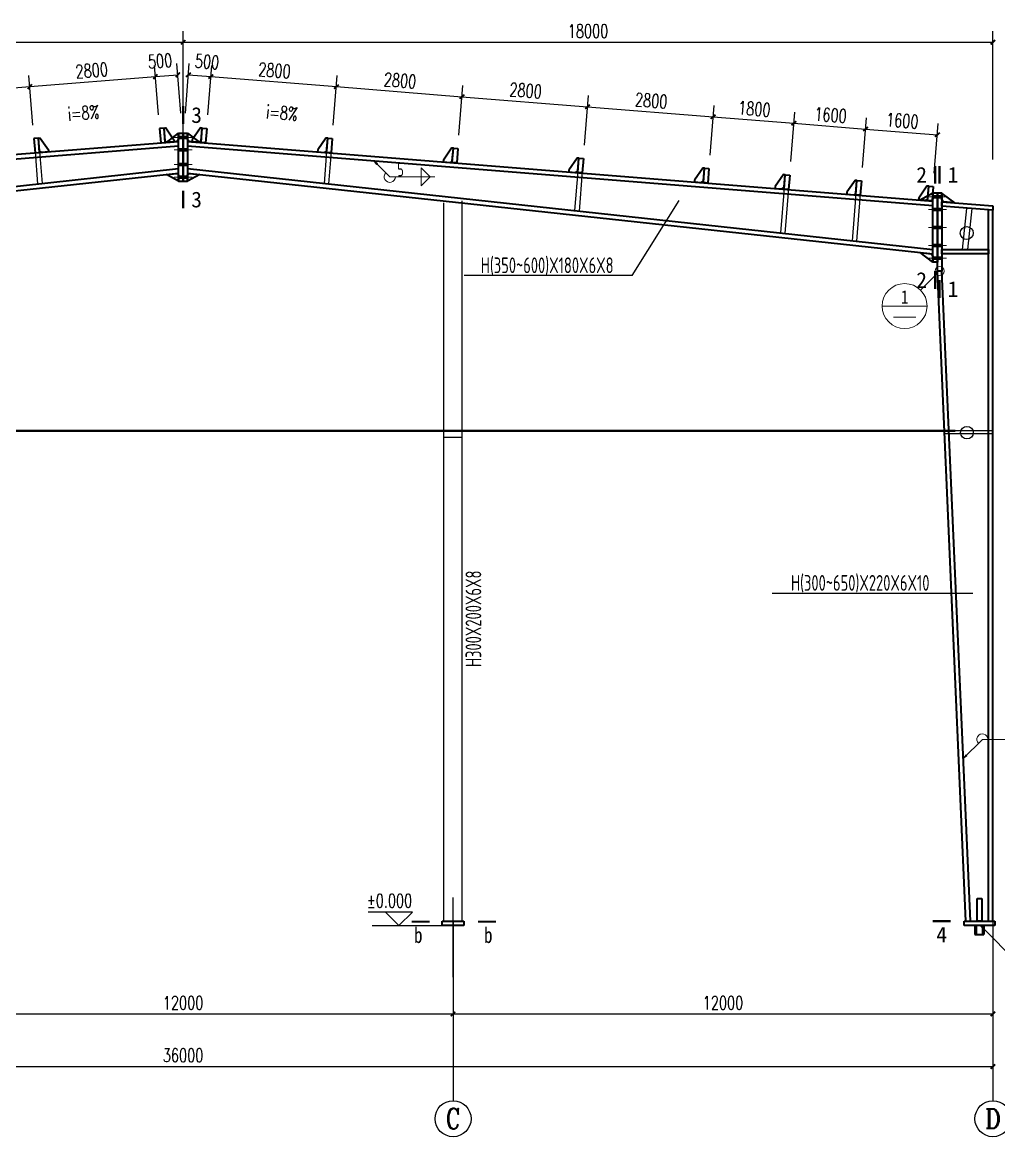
# Model space of a CAD drawing. Header units: millimetres. Extents: x 4533265 to 4958735, y 18976699 to 19555898.
# Drawn here: x 4594534 to 4616236, y 19008410 to 19033182 of the extents above; entities that cross this region are included whole.
import ezdxf
from ezdxf.enums import TextEntityAlignment as Align

# ---------------------------------------------------------------- set-up
doc = ezdxf.new("R2010")
doc.units = ezdxf.units.MM
doc.header["$LTSCALE"] = 1000
doc.header["$MEASUREMENT"] = 0
doc.linetypes.add('DOTE', pattern=[2.42, 2, -0.2, 0.02, -0.2])
doc.layers.get('Defpoints').update_dxf_attribs({"color": 1})
for name, color, linetype, lineweight in [('10', 7, 'Continuous', 35), ('114', 2, 'Continuous', 18), ('116', 1, 'Continuous', 35), ('12', 2, 'Continuous', 35), ('14', 2, 'Continuous', 35), ('墙线__粗线', 7, 'Continuous', 18), ('焊缝标注', 9, 'Continuous', 18), ('索引符号标注', 9, 'Continuous', 18)]:
    doc.layers.add(name, color=color, linetype=linetype, lineweight=lineweight)
for name, color, linetype in [('11', 3, 'Continuous'), ('3T_WOOD', 21, 'Continuous'), ('AXIS', 145, 'Continuous'), ('AXIS_TEXT', 7, 'Continuous'), ('BALCONY', 6, 'Continuous'), ('DIM_ELEV', 3, 'Continuous'), ('FRAMING', 2, 'Continuous'), ('PUB_DIM', 161, 'Continuous'), ('PUB_TEXT', 7, 'Continuous')]:
    doc.layers.add(name, color=color, linetype=linetype)
doc.styles.add('_TCH_AXIS', font='COMPLEX', dxfattribs={"bigfont": 'GBCBIG'})
doc.styles.add('_TCH_DIM', font='SIMPLEX', dxfattribs={"bigfont": 'GBCBIG'})
doc.styles.add('_TCH_DIM_T3', font='SIMPLEX', dxfattribs={"width": 0.705882, "bigfont": 'GBCBIG'})
doc.styles.add('COMPLEX', font='COMPLEX')
doc.styles.add('FromPkpm', font='Pkpmeng', dxfattribs={"width": 0.7, "bigfont": 'hztxt'})
doc.styles.add('TSSD_Dimension', font='Tssdeng.shx', dxfattribs={"width": 0.7, "bigfont": 'hztxt.shx'})
doc.styles.add('图框', font='')
doc.styles.add('图框字体', font='', dxfattribs={"width": 0.8})
doc.styles.add('宋体', font='', dxfattribs={"width": 0.8})
doc.styles.get('图框').set_extended_font_data('SimSun')
doc.styles.get('图框字体').set_extended_font_data('NSimSun')
doc.styles.get('宋体').set_extended_font_data('SimSun')
doc.dimstyles.new('_TCH_ARCH&&100', dxfattribs={"dimtxt": 297.5, "dimasz": 100, "dimexe": 250, "dimexo": 300, "dimgap": 100, "dimtad": 1, "dimdec": 0, "dimzin": 0, "dimdsep": 46, "dimtxsty": '_TCH_DIM_T3', "dimblk": 'ARCHTICK', "dimcen": 0.09, "dimclrt": 7, "dimazin": 2, "dimtfac": 1, "dimtdec": 0, "dimtix": 1, "dimtmove": 2, "dimatfit": 3, "dimfxl": 0, "dimtolj": 1, "dimtzin": 0, "dimarcsym": 0})

# ---------------------------------------------------------------- blocks, each defined once
blk = doc.blocks.new('_ArchTick')
at = {"color": 0, "linetype": 'ByBlock', "const_width": 0.4}
blk.add_lwpolyline([(-0.5, -0.5), (0.5, 0.5)], dxfattribs=at)
blk = doc.blocks.new('*D776')
at = {"layer": 'Defpoints', "color": 0}
for p in [(4580108, 19011088), (4616108, 19011088), (4616108, 19009971)]:
    blk.add_point(p, dxfattribs=at)
at = {"layer": 'PUB_DIM', "color": 0, "lineweight": -2}
for p, q in [((4580108, 19010788), (4580108, 19009721)), ((4616108, 19010788), (4616108, 19009721)), ((4580108, 19009971), (4616108, 19009971))]:
    blk.add_line(p, q, dxfattribs=at)
at = {"layer": 'PUB_DIM', "color": 0, "lineweight": -2, "xscale": 100, "yscale": 100, "zscale": 100, "rotation": 180}
blk.add_blockref('_ArchTick', (4580108, 19009971), dxfattribs=at)
at = {"layer": 'PUB_DIM', "color": 0, "lineweight": -2, "xscale": 100, "yscale": 100, "zscale": 100}
blk.add_blockref('_ArchTick', (4616108, 19009971), dxfattribs=at)
at = {"layer": 'PUB_DIM', "color": 7, "insert": (4598108, 19010220), "char_height": 297.5, "attachment_point": 5, "style": '_TCH_DIM_T3'}
blk.add_mtext('\\A1;36000', dxfattribs=at)
blk = doc.blocks.new('*D778')
at = {"layer": 'Defpoints', "color": 0}
for p in [(4592108, 19012254), (4604108, 19012254), (4604108, 19011138)]:
    blk.add_point(p, dxfattribs=at)
at = {"layer": 'PUB_DIM', "color": 0, "lineweight": -2}
for p, q in [((4592108, 19011954), (4592108, 19010888)), ((4604108, 19011954), (4604108, 19010888)), ((4592108, 19011138), (4604108, 19011138))]:
    blk.add_line(p, q, dxfattribs=at)
at = {"layer": 'PUB_DIM', "color": 0, "lineweight": -2, "xscale": 100, "yscale": 100, "zscale": 100, "rotation": 180}
blk.add_blockref('_ArchTick', (4592108, 19011138), dxfattribs=at)
at = {"layer": 'PUB_DIM', "color": 0, "lineweight": -2, "xscale": 100, "yscale": 100, "zscale": 100}
blk.add_blockref('_ArchTick', (4604108, 19011138), dxfattribs=at)
at = {"layer": 'PUB_DIM', "color": 7, "insert": (4598108, 19011386), "char_height": 297.5, "attachment_point": 5, "style": '_TCH_DIM_T3'}
blk.add_mtext('\\A1;12000', dxfattribs=at)
blk = doc.blocks.new('*D779')
at = {"layer": 'Defpoints', "color": 0}
for p in [(4604108, 19012254), (4616108, 19012254), (4616108, 19011138)]:
    blk.add_point(p, dxfattribs=at)
at = {"layer": 'PUB_DIM', "color": 0, "lineweight": -2}
for p, q in [((4604108, 19011954), (4604108, 19010888)), ((4616108, 19011954), (4616108, 19010888)), ((4604108, 19011138), (4616108, 19011138))]:
    blk.add_line(p, q, dxfattribs=at)
at = {"layer": 'PUB_DIM', "color": 0, "lineweight": -2, "xscale": 100, "yscale": 100, "zscale": 100, "rotation": 180}
blk.add_blockref('_ArchTick', (4604108, 19011138), dxfattribs=at)
at = {"layer": 'PUB_DIM', "color": 0, "lineweight": -2, "xscale": 100, "yscale": 100, "zscale": 100}
blk.add_blockref('_ArchTick', (4616108, 19011138), dxfattribs=at)
at = {"layer": 'PUB_DIM', "color": 7, "insert": (4610108, 19011386), "char_height": 297.5, "attachment_point": 5, "style": '_TCH_DIM_T3'}
blk.add_mtext('\\A1;12000', dxfattribs=at)
blk = doc.blocks.new('*D780')
at = {"layer": 'Defpoints', "color": 0}
for p in [(4616108, 19032738), (4598108, 19029830), (4616108, 19029830)]:
    blk.add_point(p, dxfattribs=at)
at = {"layer": 'PUB_DIM', "color": 0, "lineweight": -2}
for p, q in [((4598108, 19030130), (4598108, 19032988)), ((4616108, 19030130), (4616108, 19032988)), ((4598108, 19032738), (4616108, 19032738))]:
    blk.add_line(p, q, dxfattribs=at)
at = {"layer": 'PUB_DIM', "color": 0, "lineweight": -2, "xscale": 100, "yscale": 100, "zscale": 100, "rotation": 180}
blk.add_blockref('_ArchTick', (4598108, 19032738), dxfattribs=at)
at = {"layer": 'PUB_DIM', "color": 0, "lineweight": -2, "xscale": 100, "yscale": 100, "zscale": 100}
blk.add_blockref('_ArchTick', (4616108, 19032738), dxfattribs=at)
at = {"layer": 'PUB_DIM', "color": 7, "insert": (4607108, 19032987), "char_height": 297.5, "attachment_point": 5, "style": '_TCH_DIM_T3'}
blk.add_mtext('\\A1;18000', dxfattribs=at)
blk = doc.blocks.new('*D781')
at = {"layer": 'Defpoints', "color": 0}
for p in [(4614873, 19030682), (4613186, 19029657), (4614781, 19029530)]:
    blk.add_point(p, dxfattribs=at)
at = {"layer": 'PUB_DIM', "color": 0, "lineweight": -2}
for p, q in [((4613210, 19029956), (4613298, 19031059)), ((4613278, 19030809), (4614873, 19030682)), ((4614805, 19029829), (4614893, 19030931))]:
    blk.add_line(p, q, dxfattribs=at)
at = {"layer": 'PUB_DIM', "color": 0, "lineweight": -2, "xscale": 100, "yscale": 100, "zscale": 100}
for p, rotation in [((4613278, 19030809), 175.4237794338754), ((4614873, 19030682), 355.4237794338754)]:
    blk.add_blockref('_ArchTick', p, dxfattribs=dict(at, rotation=rotation))
at = {"layer": 'PUB_DIM', "color": 7, "insert": (4614095, 19030994), "char_height": 297.5, "attachment_point": 5, "rotation": 355.4238, "style": '_TCH_DIM_T3'}
blk.add_mtext('\\A1;1600', dxfattribs=at)
blk = doc.blocks.new('*D782')
at = {"layer": 'Defpoints', "color": 0}
for p in [(4613278, 19030809), (4611591, 19029785), (4613186, 19029657)]:
    blk.add_point(p, dxfattribs=at)
at = {"layer": 'PUB_DIM', "color": 0, "lineweight": -2}
for p, q in [((4611615, 19030084), (4611703, 19031186)), ((4613210, 19029956), (4613298, 19031059)), ((4611683, 19030937), (4613278, 19030809))]:
    blk.add_line(p, q, dxfattribs=at)
at = {"layer": 'PUB_DIM', "color": 0, "lineweight": -2, "xscale": 100, "yscale": 100, "zscale": 100}
for p, rotation in [((4611683, 19030937), 175.4237794339266), ((4613278, 19030809), 355.4237794339265)]:
    blk.add_blockref('_ArchTick', p, dxfattribs=dict(at, rotation=rotation))
at = {"layer": 'PUB_DIM', "color": 7, "insert": (4612500, 19031121), "char_height": 297.5, "attachment_point": 5, "rotation": 355.4238, "style": '_TCH_DIM_T3'}
blk.add_mtext('\\A1;1600', dxfattribs=at)
blk = doc.blocks.new('*D783')
at = {"layer": 'Defpoints', "color": 0}
for p in [(4611683, 19030937), (4609797, 19029929), (4611591, 19029785)]:
    blk.add_point(p, dxfattribs=at)
at = {"layer": 'PUB_DIM', "color": 0, "lineweight": -2}
for p, q in [((4609820, 19030228), (4609909, 19031330)), ((4609889, 19031081), (4611683, 19030937)), ((4611615, 19030084), (4611703, 19031186))]:
    blk.add_line(p, q, dxfattribs=at)
at = {"layer": 'PUB_DIM', "color": 0, "lineweight": -2, "xscale": 100, "yscale": 100, "zscale": 100}
for p, rotation in [((4609889, 19031081), 175.423779433799), ((4611683, 19030937), 355.4237794337989)]:
    blk.add_blockref('_ArchTick', p, dxfattribs=dict(at, rotation=rotation))
at = {"layer": 'PUB_DIM', "color": 7, "insert": (4610806, 19031257), "char_height": 297.5, "attachment_point": 5, "rotation": 355.4238, "style": '_TCH_DIM_T3'}
blk.add_mtext('\\A1;1800', dxfattribs=at)
blk = doc.blocks.new('*D784')
at = {"layer": 'Defpoints', "color": 0}
for p in [(4609889, 19031081), (4607005, 19030152), (4609797, 19029929)]:
    blk.add_point(p, dxfattribs=at)
at = {"layer": 'PUB_DIM', "color": 0, "lineweight": -2}
for p, q in [((4607029, 19030451), (4607118, 19031553)), ((4607098, 19031304), (4609889, 19031081)), ((4609820, 19030228), (4609909, 19031330))]:
    blk.add_line(p, q, dxfattribs=at)
at = {"layer": 'PUB_DIM', "color": 0, "lineweight": -2, "xscale": 100, "yscale": 100, "zscale": 100}
for p, rotation in [((4607098, 19031304), 175.4237794338741), ((4609889, 19031081), 355.4237794338741)]:
    blk.add_blockref('_ArchTick', p, dxfattribs=dict(at, rotation=rotation))
at = {"layer": 'PUB_DIM', "color": 7, "insert": (4608513, 19031440), "char_height": 297.5, "attachment_point": 5, "rotation": 355.4238, "style": '_TCH_DIM_T3'}
blk.add_mtext('\\A1;2800', dxfattribs=at)
blk = doc.blocks.new('*D785')
at = {"layer": 'Defpoints', "color": 0}
for p in [(4607098, 19031304), (4604214, 19030375), (4607005, 19030152)]:
    blk.add_point(p, dxfattribs=at)
at = {"layer": 'PUB_DIM', "color": 0, "lineweight": -2}
for p, q in [((4604238, 19030674), (4604327, 19031777)), ((4604307, 19031527), (4607098, 19031304)), ((4607029, 19030451), (4607118, 19031553))]:
    blk.add_line(p, q, dxfattribs=at)
at = {"layer": 'PUB_DIM', "color": 0, "lineweight": -2, "xscale": 100, "yscale": 100, "zscale": 100}
for p, rotation in [((4604307, 19031527), 175.4237794338564), ((4607098, 19031304), 355.4237794338564)]:
    blk.add_blockref('_ArchTick', p, dxfattribs=dict(at, rotation=rotation))
at = {"layer": 'PUB_DIM', "color": 7, "insert": (4605722, 19031664), "char_height": 297.5, "attachment_point": 5, "rotation": 355.4238, "style": '_TCH_DIM_T3'}
blk.add_mtext('\\A1;2800', dxfattribs=at)
blk = doc.blocks.new('*D786')
at = {"layer": 'Defpoints', "color": 0}
for p in [(4604307, 19031527), (4601423, 19030599), (4604214, 19030375)]:
    blk.add_point(p, dxfattribs=at)
at = {"layer": 'PUB_DIM', "color": 0, "lineweight": -2}
for p, q in [((4601447, 19030898), (4601535, 19032000)), ((4604238, 19030674), (4604327, 19031777)), ((4601516, 19031751), (4604307, 19031527))]:
    blk.add_line(p, q, dxfattribs=at)
at = {"layer": 'PUB_DIM', "color": 0, "lineweight": -2, "xscale": 100, "yscale": 100, "zscale": 100}
for p, rotation in [((4601516, 19031751), 175.4237794339264), ((4604307, 19031527), 355.4237794339264)]:
    blk.add_blockref('_ArchTick', p, dxfattribs=dict(at, rotation=rotation))
at = {"layer": 'PUB_DIM', "color": 7, "insert": (4602931, 19031887), "char_height": 297.5, "attachment_point": 5, "rotation": 355.4238, "style": '_TCH_DIM_T3'}
blk.add_mtext('\\A1;2800', dxfattribs=at)
blk = doc.blocks.new('*D787')
at = {"layer": 'Defpoints', "color": 0}
for p in [(4601516, 19031751), (4598632, 19030822), (4601423, 19030599)]:
    blk.add_point(p, dxfattribs=at)
at = {"layer": 'PUB_DIM', "color": 0, "lineweight": -2}
for p, q in [((4598656, 19031121), (4598744, 19032223)), ((4598724, 19031974), (4601516, 19031751)), ((4601447, 19030898), (4601535, 19032000))]:
    blk.add_line(p, q, dxfattribs=at)
at = {"layer": 'PUB_DIM', "color": 0, "lineweight": -2, "xscale": 100, "yscale": 100, "zscale": 100}
for p, rotation in [((4598724, 19031974), 175.4237794338247), ((4601516, 19031751), 355.4237794338247)]:
    blk.add_blockref('_ArchTick', p, dxfattribs=dict(at, rotation=rotation))
at = {"layer": 'PUB_DIM', "color": 7, "insert": (4600140, 19032111), "char_height": 297.5, "attachment_point": 5, "rotation": 355.4238, "style": '_TCH_DIM_T3'}
blk.add_mtext('\\A1;2800', dxfattribs=at)
blk = doc.blocks.new('*D788')
at = {"layer": 'Defpoints', "color": 0}
for p in [(4598724, 19031974), (4598134, 19030862), (4598632, 19030822)]:
    blk.add_point(p, dxfattribs=at)
at = {"layer": 'PUB_DIM', "color": 0, "lineweight": -2}
for p, q in [((4598158, 19031161), (4598246, 19032263)), ((4598656, 19031121), (4598744, 19032223)), ((4598226, 19032014), (4598724, 19031974))]:
    blk.add_line(p, q, dxfattribs=at)
at = {"layer": 'PUB_DIM', "color": 0, "lineweight": -2, "xscale": 100, "yscale": 100, "zscale": 100}
for p, rotation in [((4598226, 19032014), 175.4237794340618), ((4598724, 19031974), 355.4237794340618)]:
    blk.add_blockref('_ArchTick', p, dxfattribs=dict(at, rotation=rotation))
at = {"layer": 'PUB_DIM', "color": 7, "insert": (4598642, 19032304), "char_height": 297.5, "attachment_point": 5, "rotation": 355.4238, "style": '_TCH_DIM_T3'}
blk.add_mtext('\\A1;500', dxfattribs=at)
blk = doc.blocks.new('*D789')
at = {"layer": 'Defpoints', "color": 0}
for p in [(4598108, 19032738), (4580108, 19029830), (4598108, 19029830)]:
    blk.add_point(p, dxfattribs=at)
at = {"layer": 'PUB_DIM', "color": 0, "lineweight": -2}
for p, q in [((4580108, 19030130), (4580108, 19032988)), ((4598108, 19030130), (4598108, 19032988)), ((4580108, 19032738), (4598108, 19032738))]:
    blk.add_line(p, q, dxfattribs=at)
at = {"layer": 'PUB_DIM', "color": 0, "lineweight": -2, "xscale": 100, "yscale": 100, "zscale": 100, "rotation": 180}
blk.add_blockref('_ArchTick', (4580108, 19032738), dxfattribs=at)
at = {"layer": 'PUB_DIM', "color": 0, "lineweight": -2, "xscale": 100, "yscale": 100, "zscale": 100}
blk.add_blockref('_ArchTick', (4598108, 19032738), dxfattribs=at)
at = {"layer": 'PUB_DIM', "color": 7, "insert": (4589108, 19032987), "char_height": 297.5, "attachment_point": 5, "style": '_TCH_DIM_T3'}
blk.add_mtext('\\A1;18000', dxfattribs=at)
blk = doc.blocks.new('*D795')
at = {"layer": 'Defpoints', "color": 0}
for p in [(4594701, 19031751), (4594793, 19030599), (4592002, 19030375)]:
    blk.add_point(p, dxfattribs=at)
at = {"layer": 'PUB_DIM', "color": 0, "lineweight": -2}
for p, q in [((4591978, 19030674), (4591890, 19031777)), ((4594769, 19030898), (4594681, 19032000)), ((4591910, 19031527), (4594701, 19031751))]:
    blk.add_line(p, q, dxfattribs=at)
at = {"layer": 'PUB_DIM', "color": 0, "lineweight": -2, "xscale": 100, "yscale": 100, "zscale": 100}
for p, rotation in [((4594701, 19031751), 4.57622056607358), ((4591910, 19031527), 184.5762205660736)]:
    blk.add_blockref('_ArchTick', p, dxfattribs=dict(at, rotation=rotation))
at = {"layer": 'PUB_DIM', "color": 7, "insert": (4593286, 19031887), "char_height": 297.5, "attachment_point": 5, "rotation": 4.5762, "style": '_TCH_DIM_T3'}
blk.add_mtext('\\A1;2800', dxfattribs=at)
blk = doc.blocks.new('*D796')
at = {"layer": 'Defpoints', "color": 0}
for p in [(4597492, 19031974), (4597584, 19030822), (4594793, 19030599)]:
    blk.add_point(p, dxfattribs=at)
at = {"layer": 'PUB_DIM', "color": 0, "lineweight": -2}
for p, q in [((4597560, 19031121), (4597472, 19032223)), ((4594769, 19030898), (4594681, 19032000)), ((4594701, 19031751), (4597492, 19031974))]:
    blk.add_line(p, q, dxfattribs=at)
at = {"layer": 'PUB_DIM', "color": 0, "lineweight": -2, "xscale": 100, "yscale": 100, "zscale": 100}
for p, rotation in [((4597492, 19031974), 4.576220566175333), ((4594701, 19031751), 184.5762205661753)]:
    blk.add_blockref('_ArchTick', p, dxfattribs=dict(at, rotation=rotation))
at = {"layer": 'PUB_DIM', "color": 7, "insert": (4596077, 19032111), "char_height": 297.5, "attachment_point": 5, "rotation": 4.5762, "style": '_TCH_DIM_T3'}
blk.add_mtext('\\A1;2800', dxfattribs=at)
blk = doc.blocks.new('*D797')
at = {"layer": 'Defpoints', "color": 0}
for p in [(4597991, 19032014), (4597584, 19030822), (4598083, 19030862)]:
    blk.add_point(p, dxfattribs=at)
at = {"layer": 'PUB_DIM', "color": 0, "lineweight": -2}
for p, q in [((4597560, 19031121), (4597472, 19032223)), ((4598059, 19031161), (4597971, 19032263)), ((4597492, 19031974), (4597991, 19032014))]:
    blk.add_line(p, q, dxfattribs=at)
at = {"layer": 'PUB_DIM', "color": 0, "lineweight": -2, "xscale": 100, "yscale": 100, "zscale": 100}
for p, rotation in [((4597492, 19031974), 184.5762205659382), ((4597991, 19032014), 4.576220565938216)]:
    blk.add_blockref('_ArchTick', p, dxfattribs=dict(at, rotation=rotation))
at = {"layer": 'PUB_DIM', "color": 7, "insert": (4597596, 19032322), "char_height": 297.5, "attachment_point": 5, "rotation": 4.5762, "style": '_TCH_DIM_T3'}
blk.add_mtext('\\A1;500', dxfattribs=at)
blk = doc.blocks.new('_AXISO')
blk.add_circle((0, 0), 0.5)
at = {"layer": 'AXIS_TEXT', "style": 'COMPLEX', "width": 1.041667}
blk.add_attdef('A', text='', height=0.56, dxfattribs=at).set_placement((-0.25, -0.28), (0.25, -0.28), align=Align.FIT)

msp = doc.modelspace()

# ---------------------------------------------------------------- hatches: boundary and pattern name
at = {"layer": '焊缝标注'}
for points in [[(4602349.4, 19030102.8), (4602409.3, 19030021.4), (4602430.6, 19030042.5)], [(4615449.4, 19016814.9), (4615530.8, 19016874.9), (4615509.6, 19016896.2)], [(4615833.3, 19013102.4), (4615893.2, 19013021), (4615914.5, 19013042.1)]]:
    msp.add_hatch(color=256, dxfattribs=at).paths.add_polyline_path(points)

# ---------------------------------------------------------------- linework, layer by layer
at = {"color": 3, "lineweight": 35, "ltscale": 100}
for p, q in [((4581443.8, 19029209.3), (4598008.3, 19030534.4)), ((4581443.8, 19029109), (4598008.3, 19030434.1)), ((4598208.3, 19030534.4), (4614772.7, 19029209.3)), ((4598208.3, 19030434.1), (4614772.7, 19029109)), ((4581443.8, 19028132.7), (4598008.3, 19029928.4)), ((4581443.8, 19028032.1), (4598008.3, 19029827.8)), ((4598208.3, 19029928.4), (4614772.7, 19028132.7)), ((4598208.3, 19029827.8), (4614772.7, 19028032.1)), ((4616008.2, 19013202.4), (4616008.2, 19029010.1)), ((4616108.3, 19029002.1), (4616008.2, 19029010.1)), ((4616108.3, 19013202.4), (4616108.3, 19029002.1)), ((4615508.3, 19013202.4), (4614872.7, 19027652.2)), ((4614972.7, 19027652.2), (4614872.7, 19027652.2)), ((4615608.3, 19013202.4), (4614972.7, 19027652.2))]:
    msp.add_line(p, q, dxfattribs=at)
for p, q in [((4603904.6, 19024102.4), (4604304.6, 19024102.4)), ((4603904.7, 19023962.1), (4604304.6, 19023962.1))]:
    msp.add_line(p, q)
at = {"layer": '10', "lineweight": 35, "ltscale": 100, "const_width": 50}
for points in [[(4598108.3, 19031319.5), (4598108.3, 19030919.5)], [(4614822.7, 19029991), (4614822.7, 19029591)], [(4614922.7, 19029991), (4614922.7, 19029591)], [(4598108.3, 19029042.7), (4598108.3, 19029442.7)], [(4614822.7, 19027252.2), (4614822.7, 19027652.2)], [(4614922.7, 19027052.2), (4614922.7, 19027452.2)], [(4614768.3, 19013202.4), (4615168.3, 19013202.4)]]:
    msp.add_lwpolyline(points, dxfattribs=at)
at = {"layer": '10', "const_width": 45, "elevation": 200}
for points in [[(4603186.7, 19013191.2), (4603586.7, 19013191.2)], [(4605059.7, 19013191.2), (4604659.7, 19013191.2)]]:
    msp.add_lwpolyline(points, dxfattribs=at)
at = {"layer": '11'}
for p, q in [((4603904.6, 19013202.4), (4603904.6, 19029166.1)), ((4604304.6, 19029209.5), (4604304.6, 19013202.4)), ((4602312.7, 19013102.4, -200), (4603868.3, 19013102.4))]:
    msp.add_line(p, q, dxfattribs=at)
at = {"layer": '114', "lineweight": 18, "ltscale": 100}
for p, q in [((4597908.3, 19030624.4), (4598308.3, 19030624.4)), ((4597908.3, 19030344.1), (4598308.3, 19030344.1)), ((4597908.3, 19030018.4), (4598308.3, 19030018.4)), ((4597908.3, 19029737.8), (4598308.3, 19029737.8)), ((4614672.7, 19029299.3), (4615072.7, 19029299.3)), ((4614672.7, 19029019), (4615072.7, 19029019)), ((4614672.7, 19028621), (4615072.7, 19028621)), ((4614672.7, 19028222.7), (4615072.7, 19028222.7)), ((4614672.7, 19027942.2), (4615072.7, 19027942.2))]:
    msp.add_line(p, q, dxfattribs=at)
at = {"layer": '114', "color": 1, "lineweight": 70, "ltscale": 100}
for p, q in [((4598008.3, 19030624.4), (4598208.3, 19030624.4)), ((4598008.3, 19030344.1), (4598208.3, 19030344.1)), ((4598008.3, 19030018.4), (4598208.3, 19030018.4)), ((4598008.3, 19029737.8), (4598208.3, 19029737.8)), ((4614772.7, 19029299.3), (4614972.7, 19029299.3)), ((4614772.7, 19029019), (4614972.7, 19029019)), ((4614772.7, 19028621), (4614972.7, 19028621)), ((4614772.7, 19028222.7), (4614972.7, 19028222.7)), ((4614772.7, 19027942.2), (4614972.7, 19027942.2))]:
    msp.add_line(p, q, dxfattribs=at)
at = {"layer": '116', "lineweight": 35, "ltscale": 100}
for p, q in [((4615708.3, 19013102.4), (4615708.3, 19012902.4)), ((4615738.3, 19013102.4), (4615738.3, 19012902.4)), ((4615878.3, 19013102.4), (4615878.3, 19012902.4)), ((4615908.3, 19013102.4), (4615908.3, 19012902.4)), ((4615708.3, 19012902.4), (4615908.3, 19012902.4))]:
    msp.add_line(p, q, dxfattribs=at)
at = {"layer": '12', "lineweight": 35, "ltscale": 100}
for p, q in [((4597684.1, 19030829.5), (4597584.4, 19030821.5)), ((4597584.4, 19030821.5), (4597609.9, 19030502.6)), ((4597709.6, 19030510.5), (4597684.1, 19030829.5)), ((4598507, 19030510.5), (4598532.6, 19030829.5)), ((4598532.6, 19030829.5), (4598632.2, 19030821.5)), ((4598632.2, 19030821.5), (4598606.7, 19030502.6)), ((4594893, 19030606.2), (4594793.3, 19030598.3)), ((4594793.3, 19030598.3), (4594818.8, 19030279.3)), ((4594918.5, 19030287.3), (4594893, 19030606.2)), ((4601298.1, 19030287.3), (4601323.6, 19030606.2)), ((4601323.6, 19030606.2), (4601423.3, 19030598.3)), ((4601423.3, 19030598.3), (4601397.8, 19030279.3)), ((4597609.9, 19030502.6), (4597709.6, 19030510.5)), ((4598606.7, 19030502.6), (4598507, 19030510.5)), ((4604089.2, 19030064), (4604114.7, 19030383)), ((4604114.7, 19030383), (4604214.4, 19030375)), ((4604214.4, 19030375), (4604188.9, 19030056)), ((4594818.8, 19030279.3), (4594918.5, 19030287.3)), ((4601397.8, 19030279.3), (4601298.1, 19030287.3)), ((4604188.9, 19030056), (4604089.2, 19030064)), ((4606880.3, 19029840.7), (4606905.8, 19030159.7)), ((4606905.8, 19030159.7), (4607005.5, 19030151.7)), ((4607005.5, 19030151.7), (4606980, 19029832.7)), ((4606980, 19029832.7), (4606880.3, 19029840.7)), ((4609671.4, 19029617.4), (4609696.9, 19029936.4)), ((4609696.9, 19029936.4), (4609796.6, 19029928.4)), ((4609796.6, 19029928.4), (4609771, 19029609.4)), ((4609771, 19029609.4), (4609671.4, 19029617.4)), ((4611465.6, 19029473.9), (4611491.2, 19029792.8)), ((4611491.2, 19029792.8), (4611590.8, 19029784.9)), ((4611590.8, 19029784.9), (4611565.3, 19029465.9)), ((4613060.5, 19029346.3), (4613086.1, 19029665.2)), ((4613086.1, 19029665.2), (4613185.7, 19029657.3)), ((4613185.7, 19029657.3), (4613160.2, 19029338.3)), ((4611565.3, 19029465.9), (4611465.6, 19029473.9)), ((4613160.2, 19029338.3), (4613060.5, 19029346.3)), ((4614655.4, 19029218.7), (4614681, 19029537.7)), ((4614681, 19029537.7), (4614780.6, 19029529.7)), ((4614780.6, 19029529.7), (4614755.1, 19029210.7)), ((4614755.1, 19029210.7), (4614655.4, 19029218.7))]:
    msp.add_line(p, q, dxfattribs=at)
at = {"layer": '12'}
for p, q in [((4603868.3, 19013202.4), (4604348.3, 19013202.4)), ((4603868.3, 19013102.4), (4603868.3, 19013202.4)), ((4604348.3, 19013202.4), (4604348.3, 19013102.4)), ((4604348.3, 19013102.4), (4603868.3, 19013102.4))]:
    msp.add_line(p, q, dxfattribs=at)
at = {"layer": '12', "lineweight": 35, "ltscale": 100}
for points in [[(4597905.8, 19030566.4), (4597909, 19030526.5), (4597749.5, 19030513.7), (4597706.4, 19030550.4), (4597684.1, 19030829.5), (4597723.9, 19030832.7)], [(4598310.9, 19030566.4), (4598307.7, 19030526.5), (4598467.2, 19030513.7), (4598510.2, 19030550.4), (4598532.6, 19030829.5), (4598492.7, 19030832.7)], [(4595114.7, 19030343.1), (4595117.9, 19030303.2), (4594958.4, 19030290.4), (4594915.3, 19030327.1), (4594893, 19030606.2), (4594932.9, 19030609.4)], [(4601101.9, 19030343.1), (4601098.8, 19030303.2), (4601258.2, 19030290.4), (4601301.3, 19030327.1), (4601323.6, 19030606.2), (4601283.8, 19030609.4)], [(4603893, 19030119.8), (4603889.8, 19030079.9), (4604049.3, 19030067.2), (4604092.4, 19030103.8), (4604114.7, 19030383), (4604074.9, 19030386.1)], [(4606684.1, 19029896.5), (4606680.9, 19029856.6), (4606840.4, 19029843.9), (4606883.5, 19029880.6), (4606905.8, 19030159.7), (4606865.9, 19030162.9)], [(4609475.2, 19029673.2), (4609472, 19029633.4), (4609631.5, 19029620.6), (4609674.5, 19029657.3), (4609696.9, 19029936.4), (4609657, 19029939.6)], [(4611269.5, 19029529.7), (4611266.3, 19029489.8), (4611425.8, 19029477.1), (4611468.8, 19029513.7), (4611491.2, 19029792.8), (4611451.3, 19029796)], [(4612864.4, 19029402.1), (4612861.2, 19029362.2), (4613020.7, 19029349.5), (4613063.7, 19029386.1), (4613086.1, 19029665.2), (4613046.2, 19029668.4)], [(4614459.3, 19029274.5), (4614456.1, 19029234.6), (4614615.6, 19029221.9), (4614658.6, 19029258.5), (4614681, 19029537.7), (4614641.1, 19029540.8)]]:
    msp.add_lwpolyline(points, close=True, dxfattribs=at)
at = {"layer": '14', "lineweight": 35, "ltscale": 100}
for p, q in [((4597739.2, 19030512.9), (4598008.3, 19030714.4)), ((4598008.3, 19030574.4), (4597968.5, 19030531.3)), ((4598008.3, 19029642.7), (4598008.3, 19030719.5)), ((4598008.3, 19030719.5), (4598108.3, 19030719.5)), ((4598008.3, 19030714.4), (4598008.3, 19030574.4)), ((4598108.3, 19029642.7), (4598108.3, 19030719.5)), ((4598108.3, 19030719.5), (4598208.3, 19030719.5)), ((4598108.3, 19030719.5), (4598108.3, 19029642.7)), ((4598208.3, 19030719.5), (4598208.3, 19029642.7)), ((4598208.3, 19030574.4), (4598208.3, 19030714.4)), ((4598208.3, 19030714.4), (4598477.5, 19030512.9)), ((4598248.2, 19030531.3), (4598208.3, 19030574.4)), ((4597968.5, 19030531.3), (4597739.2, 19030512.9)), ((4598477.5, 19030512.9), (4598248.2, 19030531.3)), ((4597739.9, 19029798.7), (4597968.6, 19029823.5)), ((4598008.3, 19029647.8), (4597739.9, 19029798.7)), ((4597968.6, 19029823.5), (4598008.3, 19029787.8)), ((4598208.3, 19029787.8), (4598248.1, 19029823.5)), ((4598476.8, 19029798.7), (4598208.3, 19029647.8)), ((4598248.1, 19029823.5), (4598476.8, 19029798.7)), ((4598008.3, 19029787.8), (4598008.3, 19029647.8)), ((4598108.3, 19029642.7), (4598008.3, 19029642.7)), ((4598208.3, 19029642.7), (4598108.3, 19029642.7)), ((4598208.3, 19029647.8), (4598208.3, 19029787.8)), ((4614493.6, 19029231.6), (4614772.7, 19029389.3)), ((4614772.7, 19027852.2), (4614772.7, 19029391)), ((4614772.7, 19029391), (4614872.7, 19029391)), ((4614772.7, 19029389.3), (4614772.7, 19029249.3)), ((4614872.7, 19027652.2), (4614872.7, 19029391)), ((4614872.7, 19029391), (4614972.7, 19029391)), ((4614872.7, 19029391), (4614872.7, 19027852.2)), ((4614972.7, 19029391), (4614972.7, 19027652.2)), ((4614972.7, 19029233.3), (4614972.7, 19029373.3)), ((4614972.7, 19029373.3), (4615251.8, 19029171)), ((4614732.8, 19029212.5), (4614493.6, 19029231.6)), ((4614772.7, 19029249.3), (4614732.8, 19029212.5)), ((4615012.6, 19029190.1), (4614972.7, 19029233.3)), ((4614972.7, 19029193.3), (4616108.3, 19029102.4)), ((4614972.7, 19029093), (4614972.7, 19029193.3)), ((4616108.3, 19029002.1), (4614972.7, 19029093)), ((4615251.8, 19029171), (4615012.6, 19029190.1)), ((4616108.3, 19029102.4), (4616108.3, 19029002.1)), ((4614772.7, 19027852.1), (4614494.3, 19028062.3)), ((4614494.3, 19028062.3), (4614732.9, 19028036.5)), ((4614972.7, 19028132.4), (4616008.2, 19028132.4)), ((4614972.7, 19028032.4), (4614972.7, 19028132.4)), ((4616008.2, 19028132.4), (4616008.2, 19028032.4)), ((4614732.9, 19028036.5), (4614772.7, 19027992.2)), ((4614772.7, 19027992.2), (4614772.7, 19027852.1)), ((4614872.7, 19027852.2), (4614772.7, 19027852.2)), ((4616008.2, 19028032.4), (4614972.7, 19028032.4)), ((4614972.7, 19027652.2), (4614872.7, 19027652.2)), ((4615758.3, 19013202.4), (4615758.3, 19013702.4)), ((4615758.3, 19013702.4), (4615858.3, 19013702.4)), ((4615858.3, 19013702.4), (4615858.3, 19013202.4)), ((4615468.3, 19013102.4), (4615468.3, 19013202.4)), ((4615468.3, 19013202.4), (4616148.3, 19013202.4)), ((4615858.3, 19013202.4), (4615758.3, 19013202.4)), ((4616148.3, 19013202.4), (4616148.3, 19013102.4)), ((4616148.3, 19013102.4), (4615468.3, 19013102.4))]:
    msp.add_line(p, q, dxfattribs=at)
at = {"layer": '3T_WOOD'}
for p, q in [((4615520.1, 19029039.5), (4615423.9, 19028132.4)), ((4615640.8, 19029039.5), (4615544.6, 19028132.4)), ((4616108.3, 19024102.4), (4615028.9, 19024102.4)), ((4616108.3, 19024033.4), (4615031.9, 19024033.4)), ((4604108.3, 19011957.4), (4604108.3, 19013724.6))]:
    msp.add_line(p, q, dxfattribs=at)
for points in [[(4594818.8, 19030301.2), (4594875.8, 19029588.8)], [(4594918.5, 19030309.2), (4594975.5, 19029596.8)], [(4601298.1, 19030309.2), (4601241.1, 19029596.8)], [(4601397.8, 19030301.2), (4601340.8, 19029588.8)], [(4606880.3, 19029862.4), (4606810.9, 19028995.8)], [(4606979.9, 19029854.4), (4606910.4, 19028985)], [(4611465.6, 19029495.8), (4611386, 19028499.9)], [(4611565.3, 19029487.8), (4611485.4, 19028489.1)], [(4613060.5, 19029368.2), (4612977.3, 19028327.4)], [(4613160.2, 19029360.2), (4613076.7, 19028316.6)]]:
    msp.add_lwpolyline(points, dxfattribs=at)
for centre, radius in [((4615524.5, 19028497), 144.7), ((4615530.3, 19024060.4), 139.9)]:
    msp.add_circle(centre, radius, dxfattribs=at)
at = {"layer": 'AXIS'}
for p, q in [((4604108.3, 19013202.4), (4604108.3, 19009210.1)), ((4616108.3, 19013202.4), (4616108.3, 19009210.1))]:
    msp.add_line(p, q, dxfattribs=at)
at = {"layer": 'BALCONY'}
for p, q in [((4608086, 19027553.8, -3.6), (4609136.7, 19029221.8)), ((4608086, 19027553.8, -3.6), (4604358.9, 19027553.8, -3.6)), ((4611201.5, 19020493.5), (4615660.8, 19020493.5))]:
    msp.add_line(p, q, dxfattribs=at)
at = {"layer": 'DIM_ELEV'}
for p, q in [((4603204.2, 19013402.4), (4602221.9, 19013402.4)), ((4602904.2, 19013102.4), (4602604.2, 19013402.4)), ((4602904.2, 19013102.4), (4603204.2, 19013402.4))]:
    msp.add_line(p, q, dxfattribs=at)
at = {"layer": 'FRAMING', "linetype": 'DOTE', "const_width": 50}
msp.add_lwpolyline([(4581122.2, 19024102.4), (4615273.2, 19024102.4)], dxfattribs=at)
at = {"layer": 'PUB_DIM'}
for points in [[(4597171.9, 19030960.8, 0, 0, 0), (4594978.7, 19030788, 80, 0, 0), (4594679.6, 19030764.4, 0, 0, 0)], [(4599044.7, 19030960.8, 0, 0, 0), (4601237.9, 19030788, 80, 0, 0), (4601537, 19030764.4, 0, 0, 0)]]:
    msp.add_lwpolyline(points, format="xyseb", dxfattribs=at)
at = {"layer": '墙线__粗线', "lineweight": 18, "ltscale": 100}
msp.add_circle((4614922.7, 19027652.2), 100, dxfattribs=at)
at = {"layer": '焊缝标注', "lineweight": 18, "ltscale": 100}
for p, q in [((4602349.4, 19030102.8), (4602702, 19029748.3)), ((4603402, 19029948.3), (4603602, 19029748.3)), ((4603402, 19029748.3), (4603402, 19029948.3)), ((4602702, 19029748.3), (4603702, 19029748.3)), ((4603402, 19029548.3), (4603602, 19029748.3)), ((4603402, 19029748.3), (4603402, 19029548.3)), ((4615449.4, 19016814.9), (4615873.8, 19017239)), ((4615873.8, 19017239), (4616873.8, 19017239)), ((4615833.3, 19013102.4), (4616679.5, 19012251.6))]:
    msp.add_line(p, q, dxfattribs=at)
at = {"layer": '焊缝标注', "linetype": 'Continuous'}
for points in [[(4602349.4, 19030102.8), (4602409.3, 19030021.4), (4602430.6, 19030042.5)], [(4615449.4, 19016814.9), (4615530.8, 19016874.9), (4615509.6, 19016896.2)], [(4615833.3, 19013102.4), (4615893.2, 19013021), (4615914.5, 19013042.1)]]:
    msp.add_lwpolyline(points, close=True, dxfattribs=at)
at = {"layer": '焊缝标注', "lineweight": 18, "ltscale": 100}
for centre, start, end in [((4602702, 19029748.3), 134.84026, 0), ((4615873.8, 19017239), 0, 224.97723)]:
    msp.add_arc(centre, 125, start, end, dxfattribs=at)
at = {"layer": '索引符号标注', "lineweight": 18, "ltscale": 100}
for p, q in [((4614852, 19027581.4), (4614498.4, 19027227.9)), ((4613644.9, 19026874.3), (4614644.9, 19026874.3)), ((4613894.9, 19026624.3), (4614394.9, 19026624.3))]:
    msp.add_line(p, q, dxfattribs=at)
msp.add_circle((4614144.9, 19026874.3), 500, dxfattribs=at)

# ---------------------------------------------------------------- block references
at = {"layer": 'AXIS'}
ref = msp.add_blockref('_AXISO', (4604108.3, 19008810.1), dxfattribs=dict(at, xscale=800, yscale=800, zscale=800))
ref.add_attrib('A', 'C', dxfattribs={"layer": 'AXIS_TEXT', "height": 455.7, "style": '_TCH_AXIS'}).set_placement((4603945.6, 19008582.3), (4604271.1, 19008582.3), align=Align.FIT)
ref = msp.add_blockref('_AXISO', (4616108.3, 19008810.1), dxfattribs=dict(at, xscale=800, yscale=800, zscale=800))
ref.add_attrib('A', 'D', dxfattribs={"layer": 'AXIS_TEXT', "height": 435.3, "style": '_TCH_AXIS'}).set_placement((4615932.1, 19008592.5), (4616284.5, 19008592.5), align=Align.FIT)

# ---------------------------------------------------------------- texts
at = {"layer": '10', "lineweight": 25, "style": '图框'}
for s, p in [('3', (4598408.3, 19031119.5)), ('2', (4614522.7, 19029791)), ('1', (4615222.7, 19029791)), ('3', (4598408.3, 19029242.7)), ('2', (4614522.7, 19027452.2)), ('1', (4615222.7, 19027252.2)), ('4', (4614968.3, 19012902.4))]:
    msp.add_text(s, height=350, dxfattribs=at).set_placement(p, align=Align.MIDDLE_CENTER)
at = {"layer": '10', "style": '图框字体', "width": 0.8}
for p in [(4603240.2, 19012716.2), (4604796.3, 19012716.2)]:
    msp.add_text('b', height=350, dxfattribs=at).set_placement(p)
at = {"layer": 'BALCONY', "style": 'TSSD_Dimension', "width": 0.7}
for s, p in [('H(350~600)X180X6X8', (4606200.4, 19027781.8, -3.6)), ('H(300~650)X220X6X10', (4613158.2, 19020721.6))]:
    msp.add_text(s, height=350, dxfattribs=at).set_placement(p, align=Align.MIDDLE)
msp.add_text('H300X200X6X8', height=350, rotation=90, dxfattribs=at).set_placement((4604560.6, 19019922.6, 1287), align=Align.MIDDLE)
at = {"layer": 'PUB_TEXT', "style": '_TCH_DIM', "width": 0.705882}
for rotation, p in [(4.50496, (4595554.5, 19030991.2)), (355.49504, (4599944.3, 19031047.7))]:
    msp.add_text('i=8%', height=297.5, rotation=rotation, dxfattribs=at).set_placement(p)
msp.add_text('%%P0.000', height=297.5, dxfattribs=at).set_placement((4602191.9, 19013507.4))
at = {"layer": '焊缝标注', "lineweight": 25, "style": 'FromPkpm', "width": 0.7}
msp.add_text('5', height=300, dxfattribs=at).set_placement((4602942.1, 19029757.2), align=Align.CENTER)
at = {"layer": '索引符号标注', "lineweight": 25, "style": '宋体', "width": 0.8}
msp.add_text('1', height=300, dxfattribs=at).set_placement((4614144.9, 19026924.3), align=Align.CENTER)

# ---------------------------------------------------------------- dimensions: what is measured, and where the dimension line sits
at = {"layer": 'PUB_DIM'}
for p1, p2, distance, picture, middle in [((4580108.3, 19029830.5), (4598108.3, 19029830.5), 2907.3, '*D789', (4589108.3, 19032986.5)), ((4598108.3, 19029830.5), (4616108.3, 19029830.5), 2907.3, '*D780', (4607108.3, 19032986.5)), ((4594793.3, 19030598.8), (4597584.4, 19030822.2), 1155.8, '*D796', (4596076.8, 19032110.5)), ((4598632.3, 19030822.2), (4601423.3, 19030598.8), 1155.8, '*D787', (4600139.9, 19032110.5)), ((4592002.2, 19030375.4), (4594793.3, 19030598.8), 1155.8, '*D795', (4593285.7, 19031887.1)), ((4601423.3, 19030598.8), (4604214.4, 19030375.4), 1155.8, '*D786', (4602930.9, 19031887.1)), ((4604214.4, 19030375.4), (4607005.5, 19030152), 1155.8, '*D785', (4605722, 19031663.7)), ((4607005.5, 19030152), (4609796.6, 19029928.6), 1155.8, '*D784', (4608513.1, 19031440.3)), ((4609796.6, 19029928.6), (4611590.8, 19029785), 1155.8, '*D783', (4610805.7, 19031256.8)), ((4611590.8, 19029785), (4613185.7, 19029657.3), 1155.8, '*D782', (4612500.3, 19031121.2)), ((4613185.7, 19029657.3), (4614780.6, 19029529.7), 1155.8, '*D781', (4614095.3, 19030993.6)), ((4592108.3, 19012253.8), (4604108.3, 19012253.8), -1116.2, '*D778', (4598108.3, 19011386.4)), ((4604108.3, 19012253.8), (4616108.3, 19012253.8), -1116.2, '*D779', (4610108.3, 19011386.4)), ((4580108.3, 19011087.6), (4616108.3, 19011087.6), -1116.2, '*D776', (4598108.3, 19010220.1))]:
    dim = msp.add_aligned_dim(p1=p1, p2=p2, distance=distance, dimstyle='_TCH_ARCH&&100', dxfattribs=at)
    dim.commit()
    dim.dimension.update_dxf_attribs({"geometry": picture, "text_midpoint": middle})
for base, p1, p2, angle, picture, middle in [((4597990.6, 19032014.2), (4597584.4, 19030822.2), (4598082.8, 19030862.1), 4.57622, '*D797', (4597595.8, 19032322.5)), ((4598724.5, 19031974.3), (4598133.8, 19030862.1), (4598632.3, 19030822.2), 355.42378, '*D788', (4598641.6, 19032303.9))]:
    dim = msp.add_linear_dim(base=base, p1=p1, p2=p2, angle=angle, dimstyle='_TCH_ARCH&&100', dxfattribs=at)
    dim.commit()
    dim.dimension.update_dxf_attribs({"geometry": picture, "text_midpoint": middle, "dimtype": 129})

doc.saveas('drawing.dxf')
